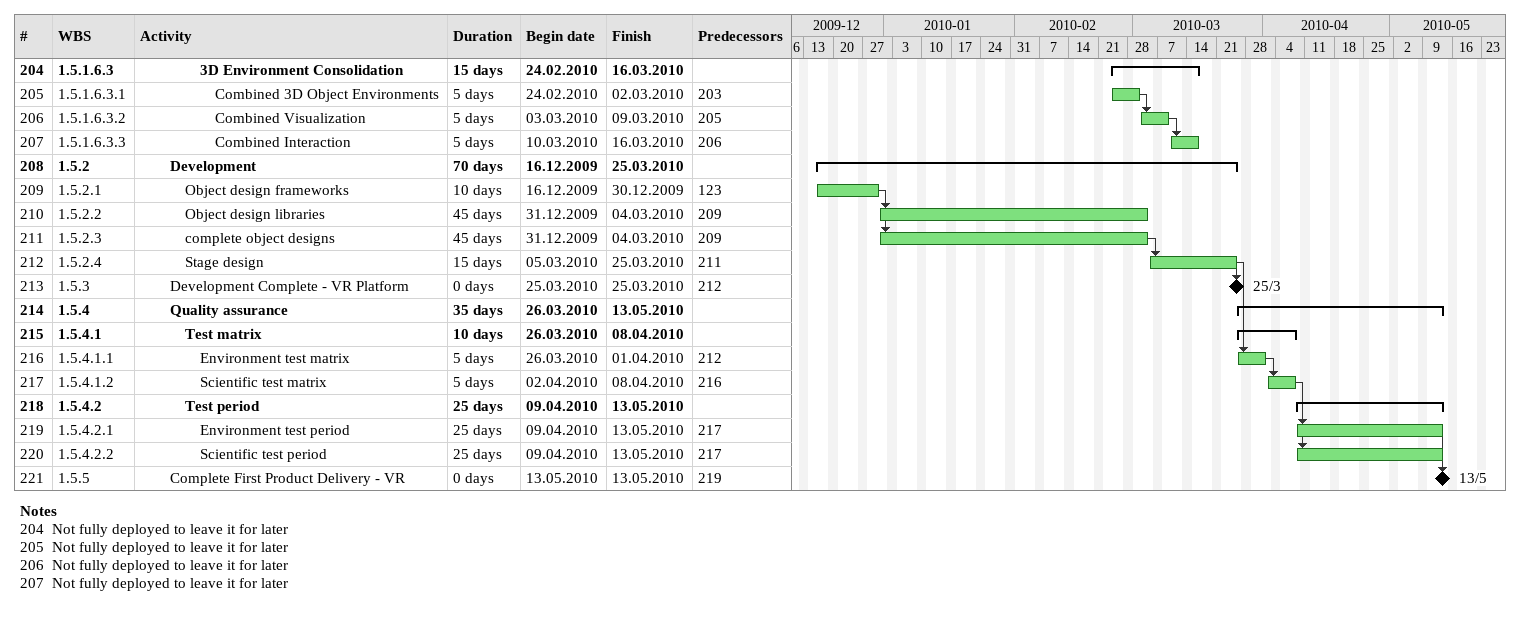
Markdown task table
| ID | WBS | Task | Duration | Start | Finish | Predecessors |
|---|---|---|---|---|---|---|
| 204 | 1.5.1.6.3 | **3D Environment Consolidation** | 15d | 2010-02-24 | 2010-03-16 |  |
| 205 | 1.5.1.6.3.1 | Combined 3D Object Environments | 5d | 2010-02-24 | 2010-03-02 | 203 |
| 206 | 1.5.1.6.3.2 | Combined Visualization | 5d | 2010-03-03 | 2010-03-09 | 205 |
| 207 | 1.5.1.6.3.3 | Combined Interaction | 5d | 2010-03-10 | 2010-03-16 | 206 |
| 208 | 1.5.2 | **Development** | 70d | 2009-12-16 | 2010-03-25 |  |
| 209 | 1.5.2.1 | Object design frameworks | 10d | 2009-12-16 | 2009-12-30 | 123 |
| 210 | 1.5.2.2 | Object design libraries | 45d | 2009-12-31 | 2010-03-04 | 209 |
| 211 | 1.5.2.3 | complete object designs | 45d | 2009-12-31 | 2010-03-04 | 209 |
| 212 | 1.5.2.4 | Stage design | 15d | 2010-03-05 | 2010-03-25 | 211 |
| 213 | 1.5.3 | Development Complete - VR Platform | 0d | 2010-03-25 | 2010-03-25 | 212 |
| 214 | 1.5.4 | **Quality assurance** | 35d | 2010-03-26 | 2010-05-13 |  |
| 215 | 1.5.4.1 | **Test matrix** | 10d | 2010-03-26 | 2010-04-08 |  |
| 216 | 1.5.4.1.1 | Environment test matrix | 5d | 2010-03-26 | 2010-04-01 | 212 |
| 217 | 1.5.4.1.2 | Scientific test matrix | 5d | 2010-04-02 | 2010-04-08 | 216 |
| 218 | 1.5.4.2 | **Test period** | 25d | 2010-04-09 | 2010-05-13 |  |
| 219 | 1.5.4.2.1 | Environment test period | 25d | 2010-04-09 | 2010-05-13 | 217 |
| 220 | 1.5.4.2.2 | Scientific test period | 25d | 2010-04-09 | 2010-05-13 | 217 |
| 221 | 1.5.5 | Complete First Product Delivery - VR | 0d | 2010-05-13 | 2010-05-13 | 219 |

Notes
- 204: Not fully deployed to leave it for later
- 205: Not fully deployed to leave it for later
- 206: Not fully deployed to leave it for later
- 207: Not fully deployed to leave it for later
